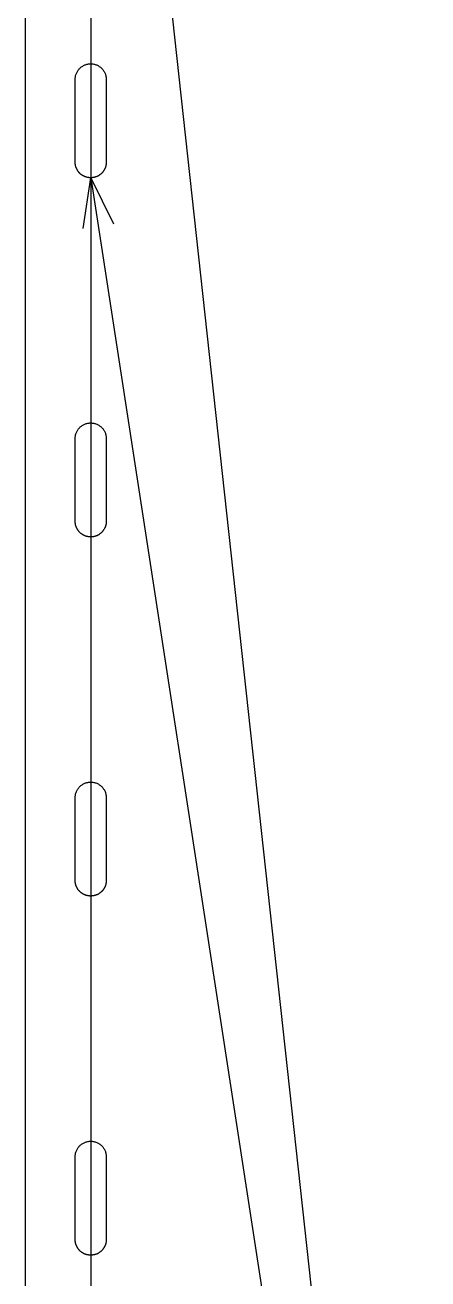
# Model space of a CAD drawing. Header units: inches. Extents: x 4 to 268, y 4 to 172.
# Drawn here: x 31.6 to 38.89, y 86.15 to 108.84 of the extents above; entities that cross this region are included whole.
import ezdxf

# ---------------------------------------------------------------- set-up
doc = ezdxf.new("R2010")
doc.units = ezdxf.units.IN
doc.header["$MEASUREMENT"] = 0

msp = doc.modelspace()

# ---------------------------------------------------------------- linework, layer by layer
at = {"layer": 'ANNOTATION'}
for p, q in [((32.788, 137.459), (32.788, 76.763)), ((31.656, 132.954), (38.323, 71.763)), ((32.649, 105.159), (32.788, 106.08)), ((32.788, 106.08), (38.889, 66.43)), ((32.788, 106.08), (33.198, 105.244))]:
    msp.add_line(p, q, dxfattribs=at)
at = {"layer": 'OUTLINE'}
for p, q in [((31.601, 130.111), (31.601, 84.111)), ((32.554, 108.017), (32.562, 108.029)), ((32.562, 108.029), (32.571, 108.04)), ((32.571, 108.04), (32.58, 108.05)), ((32.58, 108.05), (32.589, 108.06)), ((32.589, 108.06), (32.599, 108.07)), ((32.599, 108.07), (32.61, 108.079)), ((32.61, 108.079), (32.621, 108.087)), ((32.621, 108.087), (32.632, 108.095)), ((32.632, 108.095), (32.644, 108.102)), ((32.644, 108.102), (32.656, 108.109)), ((32.656, 108.109), (32.668, 108.115)), ((32.668, 108.115), (32.681, 108.121)), ((32.681, 108.121), (32.693, 108.126)), ((32.693, 108.126), (32.707, 108.13)), ((32.707, 108.13), (32.72, 108.134)), ((32.72, 108.134), (32.733, 108.137)), ((32.733, 108.137), (32.747, 108.139)), ((32.747, 108.139), (32.761, 108.141)), ((32.761, 108.141), (32.774, 108.142)), ((32.774, 108.142), (32.788, 108.142)), ((32.788, 108.142), (32.802, 108.142)), ((32.802, 108.142), (32.816, 108.141)), ((32.816, 108.141), (32.829, 108.139)), ((32.829, 108.139), (32.843, 108.137)), ((32.843, 108.137), (32.857, 108.134)), ((32.857, 108.134), (32.87, 108.13)), ((32.87, 108.13), (32.883, 108.126)), ((32.883, 108.126), (32.896, 108.121)), ((32.896, 108.121), (32.908, 108.115)), ((32.908, 108.115), (32.921, 108.109)), ((32.921, 108.109), (32.933, 108.102)), ((32.933, 108.102), (32.944, 108.095)), ((32.944, 108.095), (32.956, 108.087)), ((32.956, 108.087), (32.967, 108.079)), ((32.967, 108.079), (32.977, 108.07)), ((32.977, 108.07), (32.987, 108.06)), ((32.987, 108.06), (32.997, 108.05)), ((32.997, 108.05), (33.006, 108.04)), ((33.006, 108.04), (33.014, 108.029)), ((33.014, 108.029), (33.022, 108.017)), ((32.507, 107.875), (32.508, 107.889)), ((32.507, 107.861), (32.507, 107.875)), ((32.507, 106.361), (32.507, 107.861)), ((32.508, 107.889), (32.51, 107.902)), ((32.51, 107.902), (32.512, 107.916)), ((32.512, 107.916), (32.515, 107.929)), ((32.515, 107.929), (32.519, 107.943)), ((32.519, 107.943), (32.523, 107.956)), ((32.523, 107.956), (32.528, 107.969)), ((32.528, 107.969), (32.534, 107.981)), ((32.534, 107.981), (32.54, 107.994)), ((32.54, 107.994), (32.547, 108.006)), ((32.547, 108.006), (32.554, 108.017)), ((33.022, 108.017), (33.029, 108.006)), ((33.029, 108.006), (33.036, 107.994)), ((33.036, 107.994), (33.042, 107.981)), ((33.042, 107.981), (33.048, 107.969)), ((33.048, 107.969), (33.053, 107.956)), ((33.053, 107.956), (33.057, 107.943)), ((33.057, 107.943), (33.061, 107.929)), ((33.061, 107.929), (33.064, 107.916)), ((33.064, 107.916), (33.066, 107.902)), ((33.066, 107.902), (33.068, 107.889)), ((33.068, 107.889), (33.069, 107.875)), ((33.069, 107.875), (33.069, 107.861)), ((33.069, 107.861), (33.069, 106.361)), ((32.507, 106.354), (32.507, 106.361)), ((32.507, 106.347), (32.507, 106.354)), ((32.508, 106.34), (32.507, 106.347)), ((32.508, 106.334), (32.508, 106.34)), ((32.509, 106.327), (32.508, 106.334)), ((32.51, 106.32), (32.509, 106.327)), ((32.511, 106.313), (32.51, 106.32)), ((32.512, 106.306), (32.511, 106.313)), ((32.514, 106.299), (32.512, 106.306)), ((32.515, 106.293), (32.514, 106.299)), ((32.517, 106.286), (32.515, 106.293)), ((32.519, 106.279), (32.517, 106.286)), ((32.521, 106.273), (32.519, 106.279)), ((32.523, 106.266), (32.521, 106.273)), ((32.526, 106.26), (32.523, 106.266)), ((32.528, 106.253), (32.526, 106.26)), ((32.531, 106.247), (32.528, 106.253)), ((32.534, 106.241), (32.531, 106.247)), ((32.537, 106.235), (32.534, 106.241)), ((32.54, 106.229), (32.537, 106.235)), ((32.543, 106.222), (32.54, 106.229)), ((32.547, 106.217), (32.543, 106.222)), ((32.551, 106.211), (32.547, 106.217)), ((32.554, 106.205), (32.551, 106.211)), ((33.026, 106.211), (33.022, 106.205)), ((33.029, 106.217), (33.026, 106.211)), ((33.033, 106.222), (33.029, 106.217)), ((33.036, 106.229), (33.033, 106.222)), ((33.039, 106.235), (33.036, 106.229)), ((33.042, 106.241), (33.039, 106.235)), ((33.045, 106.247), (33.042, 106.241)), ((33.048, 106.253), (33.045, 106.247)), ((33.051, 106.26), (33.048, 106.253)), ((33.053, 106.266), (33.051, 106.26)), ((33.055, 106.273), (33.053, 106.266)), ((33.057, 106.279), (33.055, 106.273)), ((33.059, 106.286), (33.057, 106.279)), ((33.061, 106.293), (33.059, 106.286)), ((33.063, 106.299), (33.061, 106.293)), ((33.064, 106.306), (33.063, 106.299)), ((33.065, 106.313), (33.064, 106.306)), ((33.066, 106.32), (33.065, 106.313)), ((33.067, 106.327), (33.066, 106.32)), ((33.068, 106.334), (33.067, 106.327)), ((33.069, 106.34), (33.068, 106.334)), ((33.069, 106.361), (33.069, 106.354)), ((33.069, 106.354), (33.069, 106.347)), ((33.069, 106.347), (33.069, 106.34)), ((32.558, 106.199), (32.554, 106.205)), ((32.562, 106.194), (32.558, 106.199)), ((32.566, 106.188), (32.562, 106.194)), ((32.571, 106.183), (32.566, 106.188)), ((32.575, 106.177), (32.571, 106.183)), ((32.58, 106.172), (32.575, 106.177)), ((32.584, 106.167), (32.58, 106.172)), ((32.589, 106.162), (32.584, 106.167)), ((32.594, 106.157), (32.589, 106.162)), ((32.599, 106.153), (32.594, 106.157)), ((32.604, 106.148), (32.599, 106.153)), ((32.61, 106.144), (32.604, 106.148)), ((32.615, 106.139), (32.61, 106.144)), ((32.621, 106.135), (32.615, 106.139)), ((32.626, 106.131), (32.621, 106.135)), ((32.632, 106.127), (32.626, 106.131)), ((32.638, 106.123), (32.632, 106.127)), ((32.644, 106.12), (32.638, 106.123)), ((32.65, 106.116), (32.644, 106.12)), ((32.656, 106.113), (32.65, 106.116)), ((32.662, 106.11), (32.656, 106.113)), ((32.668, 106.107), (32.662, 106.11)), ((32.674, 106.104), (32.668, 106.107)), ((32.681, 106.101), (32.674, 106.104)), ((32.687, 106.099), (32.681, 106.101)), ((32.693, 106.096), (32.687, 106.099)), ((32.7, 106.094), (32.693, 106.096)), ((32.707, 106.092), (32.7, 106.094)), ((32.713, 106.09), (32.707, 106.092)), ((32.72, 106.088), (32.713, 106.09)), ((32.727, 106.087), (32.72, 106.088)), ((32.733, 106.085), (32.727, 106.087)), ((32.74, 106.084), (32.733, 106.085)), ((32.747, 106.083), (32.74, 106.084)), ((32.754, 106.082), (32.747, 106.083)), ((32.761, 106.081), (32.754, 106.082)), ((32.768, 106.081), (32.761, 106.081)), ((32.774, 106.08), (32.768, 106.081)), ((32.781, 106.08), (32.774, 106.08)), ((32.788, 106.08), (32.781, 106.08)), ((32.795, 106.08), (32.788, 106.08)), ((32.802, 106.08), (32.795, 106.08)), ((32.809, 106.081), (32.802, 106.08)), ((32.816, 106.081), (32.809, 106.081)), ((32.823, 106.082), (32.816, 106.081)), ((32.829, 106.083), (32.823, 106.082)), ((32.836, 106.084), (32.829, 106.083)), ((32.843, 106.085), (32.836, 106.084)), ((32.85, 106.087), (32.843, 106.085)), ((32.857, 106.088), (32.85, 106.087)), ((32.863, 106.09), (32.857, 106.088)), ((32.87, 106.092), (32.863, 106.09)), ((32.876, 106.094), (32.87, 106.092)), ((32.883, 106.096), (32.876, 106.094)), ((32.889, 106.099), (32.883, 106.096)), ((32.896, 106.101), (32.889, 106.099)), ((32.902, 106.104), (32.896, 106.101)), ((32.908, 106.107), (32.902, 106.104)), ((32.915, 106.11), (32.908, 106.107)), ((32.921, 106.113), (32.915, 106.11)), ((32.927, 106.116), (32.921, 106.113)), ((32.933, 106.12), (32.927, 106.116)), ((32.939, 106.123), (32.933, 106.12)), ((32.944, 106.127), (32.939, 106.123)), ((32.95, 106.131), (32.944, 106.127)), ((32.956, 106.135), (32.95, 106.131)), ((32.961, 106.139), (32.956, 106.135)), ((32.967, 106.144), (32.961, 106.139)), ((32.972, 106.148), (32.967, 106.144)), ((32.977, 106.153), (32.972, 106.148)), ((32.982, 106.157), (32.977, 106.153)), ((32.987, 106.162), (32.982, 106.157)), ((32.992, 106.167), (32.987, 106.162)), ((32.997, 106.172), (32.992, 106.167)), ((33.001, 106.177), (32.997, 106.172)), ((33.006, 106.183), (33.001, 106.177)), ((33.01, 106.188), (33.006, 106.183)), ((33.014, 106.194), (33.01, 106.188)), ((33.018, 106.199), (33.014, 106.194)), ((33.022, 106.205), (33.018, 106.199)), ((32.515, 101.429), (32.519, 101.443)), ((32.519, 101.443), (32.523, 101.456)), ((32.523, 101.456), (32.528, 101.469)), ((32.528, 101.469), (32.534, 101.481)), ((32.534, 101.481), (32.54, 101.494)), ((32.54, 101.494), (32.547, 101.506)), ((32.547, 101.506), (32.554, 101.517)), ((32.554, 101.517), (32.562, 101.529)), ((32.562, 101.529), (32.571, 101.54)), ((32.571, 101.54), (32.58, 101.55)), ((32.58, 101.55), (32.589, 101.56)), ((32.589, 101.56), (32.599, 101.57)), ((32.599, 101.57), (32.61, 101.579)), ((32.61, 101.579), (32.621, 101.587)), ((32.621, 101.587), (32.632, 101.595)), ((32.632, 101.595), (32.644, 101.602)), ((32.644, 101.602), (32.656, 101.609)), ((32.656, 101.609), (32.668, 101.615)), ((32.668, 101.615), (32.681, 101.621)), ((32.681, 101.621), (32.693, 101.626)), ((32.693, 101.626), (32.707, 101.63)), ((32.707, 101.63), (32.72, 101.634)), ((32.72, 101.634), (32.733, 101.637)), ((32.733, 101.637), (32.747, 101.639)), ((32.747, 101.639), (32.761, 101.641)), ((32.761, 101.641), (32.774, 101.642)), ((32.774, 101.642), (32.788, 101.642)), ((32.788, 101.642), (32.802, 101.642)), ((32.802, 101.642), (32.816, 101.641)), ((32.816, 101.641), (32.829, 101.639)), ((32.829, 101.639), (32.843, 101.637)), ((32.843, 101.637), (32.857, 101.634)), ((32.857, 101.634), (32.87, 101.63)), ((32.87, 101.63), (32.883, 101.626)), ((32.883, 101.626), (32.896, 101.621)), ((32.896, 101.621), (32.908, 101.615)), ((32.908, 101.615), (32.921, 101.609)), ((32.921, 101.609), (32.933, 101.602)), ((32.933, 101.602), (32.944, 101.595)), ((32.944, 101.595), (32.956, 101.587)), ((32.956, 101.587), (32.967, 101.579)), ((32.967, 101.579), (32.977, 101.57)), ((32.977, 101.57), (32.987, 101.56)), ((32.987, 101.56), (32.997, 101.55)), ((32.997, 101.55), (33.006, 101.54)), ((33.006, 101.54), (33.014, 101.529)), ((33.014, 101.529), (33.022, 101.517)), ((33.022, 101.517), (33.029, 101.506)), ((33.029, 101.506), (33.036, 101.494)), ((33.036, 101.494), (33.042, 101.481)), ((33.042, 101.481), (33.048, 101.469)), ((33.048, 101.469), (33.053, 101.456)), ((33.053, 101.456), (33.057, 101.443)), ((33.057, 101.443), (33.061, 101.429)), ((32.507, 101.375), (32.508, 101.389)), ((32.507, 101.361), (32.507, 101.375)), ((32.507, 99.861), (32.507, 101.361)), ((32.508, 101.389), (32.51, 101.402)), ((32.51, 101.402), (32.512, 101.416)), ((32.512, 101.416), (32.515, 101.429)), ((33.061, 101.429), (33.064, 101.416)), ((33.064, 101.416), (33.066, 101.402)), ((33.066, 101.402), (33.068, 101.389)), ((33.068, 101.389), (33.069, 101.375)), ((33.069, 101.375), (33.069, 101.361)), ((33.069, 101.361), (33.069, 99.861)), ((32.507, 99.854), (32.507, 99.861)), ((32.507, 99.847), (32.507, 99.854)), ((33.069, 99.861), (33.069, 99.854)), ((33.069, 99.854), (33.069, 99.847)), ((32.508, 99.84), (32.507, 99.847)), ((32.508, 99.834), (32.508, 99.84)), ((32.509, 99.827), (32.508, 99.834)), ((32.51, 99.82), (32.509, 99.827)), ((32.511, 99.813), (32.51, 99.82)), ((32.512, 99.806), (32.511, 99.813)), ((32.514, 99.799), (32.512, 99.806)), ((32.515, 99.793), (32.514, 99.799)), ((32.517, 99.786), (32.515, 99.793)), ((32.519, 99.779), (32.517, 99.786)), ((32.521, 99.773), (32.519, 99.779)), ((32.523, 99.766), (32.521, 99.773)), ((32.526, 99.76), (32.523, 99.766)), ((32.528, 99.753), (32.526, 99.76)), ((32.531, 99.747), (32.528, 99.753)), ((32.534, 99.741), (32.531, 99.747)), ((32.537, 99.735), (32.534, 99.741)), ((32.54, 99.729), (32.537, 99.735)), ((32.543, 99.722), (32.54, 99.729)), ((32.547, 99.717), (32.543, 99.722)), ((32.551, 99.711), (32.547, 99.717)), ((32.554, 99.705), (32.551, 99.711)), ((32.558, 99.699), (32.554, 99.705)), ((32.562, 99.694), (32.558, 99.699)), ((32.566, 99.688), (32.562, 99.694)), ((32.571, 99.683), (32.566, 99.688)), ((32.575, 99.677), (32.571, 99.683)), ((32.58, 99.672), (32.575, 99.677)), ((32.584, 99.667), (32.58, 99.672)), ((32.589, 99.662), (32.584, 99.667)), ((32.594, 99.657), (32.589, 99.662)), ((32.599, 99.653), (32.594, 99.657)), ((32.604, 99.648), (32.599, 99.653)), ((32.61, 99.644), (32.604, 99.648)), ((32.615, 99.639), (32.61, 99.644)), ((32.621, 99.635), (32.615, 99.639)), ((32.626, 99.631), (32.621, 99.635)), ((32.632, 99.627), (32.626, 99.631)), ((32.638, 99.623), (32.632, 99.627)), ((32.944, 99.627), (32.939, 99.623)), ((32.95, 99.631), (32.944, 99.627)), ((32.956, 99.635), (32.95, 99.631)), ((32.961, 99.639), (32.956, 99.635)), ((32.967, 99.644), (32.961, 99.639)), ((32.972, 99.648), (32.967, 99.644)), ((32.977, 99.653), (32.972, 99.648)), ((32.982, 99.657), (32.977, 99.653)), ((32.987, 99.662), (32.982, 99.657)), ((32.992, 99.667), (32.987, 99.662)), ((32.997, 99.672), (32.992, 99.667)), ((33.001, 99.677), (32.997, 99.672)), ((33.006, 99.683), (33.001, 99.677)), ((33.01, 99.688), (33.006, 99.683)), ((33.014, 99.694), (33.01, 99.688)), ((33.018, 99.699), (33.014, 99.694)), ((33.022, 99.705), (33.018, 99.699)), ((33.026, 99.711), (33.022, 99.705)), ((33.029, 99.717), (33.026, 99.711)), ((33.033, 99.722), (33.029, 99.717)), ((33.036, 99.729), (33.033, 99.722)), ((33.039, 99.735), (33.036, 99.729)), ((33.042, 99.741), (33.039, 99.735)), ((33.045, 99.747), (33.042, 99.741)), ((33.048, 99.753), (33.045, 99.747)), ((33.051, 99.76), (33.048, 99.753)), ((33.053, 99.766), (33.051, 99.76)), ((33.055, 99.773), (33.053, 99.766)), ((33.057, 99.779), (33.055, 99.773)), ((33.059, 99.786), (33.057, 99.779)), ((33.061, 99.793), (33.059, 99.786)), ((33.063, 99.799), (33.061, 99.793)), ((33.064, 99.806), (33.063, 99.799)), ((33.065, 99.813), (33.064, 99.806)), ((33.066, 99.82), (33.065, 99.813)), ((33.067, 99.827), (33.066, 99.82)), ((33.068, 99.834), (33.067, 99.827)), ((33.069, 99.84), (33.068, 99.834)), ((33.069, 99.847), (33.069, 99.84)), ((32.644, 99.62), (32.638, 99.623)), ((32.65, 99.616), (32.644, 99.62)), ((32.656, 99.613), (32.65, 99.616)), ((32.662, 99.61), (32.656, 99.613)), ((32.668, 99.607), (32.662, 99.61)), ((32.674, 99.604), (32.668, 99.607)), ((32.681, 99.601), (32.674, 99.604)), ((32.687, 99.599), (32.681, 99.601)), ((32.693, 99.596), (32.687, 99.599)), ((32.7, 99.594), (32.693, 99.596)), ((32.707, 99.592), (32.7, 99.594)), ((32.713, 99.59), (32.707, 99.592)), ((32.72, 99.588), (32.713, 99.59)), ((32.727, 99.587), (32.72, 99.588)), ((32.733, 99.585), (32.727, 99.587)), ((32.74, 99.584), (32.733, 99.585)), ((32.747, 99.583), (32.74, 99.584)), ((32.754, 99.582), (32.747, 99.583)), ((32.761, 99.581), (32.754, 99.582)), ((32.768, 99.581), (32.761, 99.581)), ((32.774, 99.58), (32.768, 99.581)), ((32.781, 99.58), (32.774, 99.58)), ((32.788, 99.58), (32.781, 99.58)), ((32.795, 99.58), (32.788, 99.58)), ((32.802, 99.58), (32.795, 99.58)), ((32.809, 99.581), (32.802, 99.58)), ((32.816, 99.581), (32.809, 99.581)), ((32.823, 99.582), (32.816, 99.581)), ((32.829, 99.583), (32.823, 99.582)), ((32.836, 99.584), (32.829, 99.583)), ((32.843, 99.585), (32.836, 99.584)), ((32.85, 99.587), (32.843, 99.585)), ((32.857, 99.588), (32.85, 99.587)), ((32.863, 99.59), (32.857, 99.588)), ((32.87, 99.592), (32.863, 99.59)), ((32.876, 99.594), (32.87, 99.592)), ((32.883, 99.596), (32.876, 99.594)), ((32.889, 99.599), (32.883, 99.596)), ((32.896, 99.601), (32.889, 99.599)), ((32.902, 99.604), (32.896, 99.601)), ((32.908, 99.607), (32.902, 99.604)), ((32.915, 99.61), (32.908, 99.607)), ((32.921, 99.613), (32.915, 99.61)), ((32.927, 99.616), (32.921, 99.613)), ((32.933, 99.62), (32.927, 99.616)), ((32.939, 99.623), (32.933, 99.62)), ((32.61, 95.079), (32.621, 95.087)), ((32.621, 95.087), (32.632, 95.095)), ((32.632, 95.095), (32.644, 95.102)), ((32.644, 95.102), (32.656, 95.109)), ((32.656, 95.109), (32.668, 95.115)), ((32.668, 95.115), (32.681, 95.121)), ((32.681, 95.121), (32.693, 95.126)), ((32.693, 95.126), (32.707, 95.13)), ((32.707, 95.13), (32.72, 95.134)), ((32.72, 95.134), (32.733, 95.137)), ((32.733, 95.137), (32.747, 95.139)), ((32.747, 95.139), (32.761, 95.141)), ((32.761, 95.141), (32.774, 95.142)), ((32.774, 95.142), (32.788, 95.142)), ((32.788, 95.142), (32.802, 95.142)), ((32.802, 95.142), (32.816, 95.141)), ((32.816, 95.141), (32.829, 95.139)), ((32.829, 95.139), (32.843, 95.137)), ((32.843, 95.137), (32.857, 95.134)), ((32.857, 95.134), (32.87, 95.13)), ((32.87, 95.13), (32.883, 95.126)), ((32.883, 95.126), (32.896, 95.121)), ((32.896, 95.121), (32.908, 95.115)), ((32.908, 95.115), (32.921, 95.109)), ((32.921, 95.109), (32.933, 95.102)), ((32.933, 95.102), (32.944, 95.095)), ((32.944, 95.095), (32.956, 95.087)), ((32.956, 95.087), (32.967, 95.079)), ((32.507, 94.875), (32.508, 94.889)), ((32.507, 94.861), (32.507, 94.875)), ((32.507, 93.361), (32.507, 94.861)), ((32.508, 94.889), (32.51, 94.902)), ((32.51, 94.902), (32.512, 94.916)), ((32.512, 94.916), (32.515, 94.929)), ((32.515, 94.929), (32.519, 94.943)), ((32.519, 94.943), (32.523, 94.956)), ((32.523, 94.956), (32.528, 94.969)), ((32.528, 94.969), (32.534, 94.981)), ((32.534, 94.981), (32.54, 94.994)), ((32.54, 94.994), (32.547, 95.006)), ((32.547, 95.006), (32.554, 95.017)), ((32.554, 95.017), (32.562, 95.029)), ((32.562, 95.029), (32.571, 95.04)), ((32.571, 95.04), (32.58, 95.05)), ((32.58, 95.05), (32.589, 95.06)), ((32.589, 95.06), (32.599, 95.07)), ((32.599, 95.07), (32.61, 95.079)), ((32.967, 95.079), (32.977, 95.07)), ((32.977, 95.07), (32.987, 95.06)), ((32.987, 95.06), (32.997, 95.05)), ((32.997, 95.05), (33.006, 95.04)), ((33.006, 95.04), (33.014, 95.029)), ((33.014, 95.029), (33.022, 95.017)), ((33.022, 95.017), (33.029, 95.006)), ((33.029, 95.006), (33.036, 94.994)), ((33.036, 94.994), (33.042, 94.981)), ((33.042, 94.981), (33.048, 94.969)), ((33.048, 94.969), (33.053, 94.956)), ((33.053, 94.956), (33.057, 94.943)), ((33.057, 94.943), (33.061, 94.929)), ((33.061, 94.929), (33.064, 94.916)), ((33.064, 94.916), (33.066, 94.902)), ((33.066, 94.902), (33.068, 94.889)), ((33.068, 94.889), (33.069, 94.875)), ((33.069, 94.875), (33.069, 94.861)), ((33.069, 94.861), (33.069, 93.361)), ((32.507, 93.354), (32.507, 93.361)), ((32.507, 93.347), (32.507, 93.354)), ((32.508, 93.34), (32.507, 93.347)), ((32.508, 93.334), (32.508, 93.34)), ((32.509, 93.327), (32.508, 93.334)), ((32.51, 93.32), (32.509, 93.327)), ((32.511, 93.313), (32.51, 93.32)), ((32.512, 93.306), (32.511, 93.313)), ((32.514, 93.299), (32.512, 93.306)), ((32.515, 93.293), (32.514, 93.299)), ((32.517, 93.286), (32.515, 93.293)), ((32.519, 93.279), (32.517, 93.286)), ((32.521, 93.273), (32.519, 93.279)), ((32.523, 93.266), (32.521, 93.273)), ((33.055, 93.273), (33.053, 93.266)), ((33.057, 93.279), (33.055, 93.273)), ((33.059, 93.286), (33.057, 93.279)), ((33.061, 93.293), (33.059, 93.286)), ((33.063, 93.299), (33.061, 93.293)), ((33.064, 93.306), (33.063, 93.299)), ((33.065, 93.313), (33.064, 93.306)), ((33.066, 93.32), (33.065, 93.313)), ((33.067, 93.327), (33.066, 93.32)), ((33.068, 93.334), (33.067, 93.327)), ((33.069, 93.34), (33.068, 93.334)), ((33.069, 93.361), (33.069, 93.354)), ((33.069, 93.354), (33.069, 93.347)), ((33.069, 93.347), (33.069, 93.34)), ((32.526, 93.26), (32.523, 93.266)), ((32.528, 93.253), (32.526, 93.26)), ((32.531, 93.247), (32.528, 93.253)), ((32.534, 93.241), (32.531, 93.247)), ((32.537, 93.235), (32.534, 93.241)), ((32.54, 93.229), (32.537, 93.235)), ((32.543, 93.222), (32.54, 93.229)), ((32.547, 93.217), (32.543, 93.222)), ((32.551, 93.211), (32.547, 93.217)), ((32.554, 93.205), (32.551, 93.211)), ((32.558, 93.199), (32.554, 93.205)), ((32.562, 93.194), (32.558, 93.199)), ((32.566, 93.188), (32.562, 93.194)), ((32.571, 93.183), (32.566, 93.188)), ((32.575, 93.177), (32.571, 93.183)), ((32.58, 93.172), (32.575, 93.177)), ((32.584, 93.167), (32.58, 93.172)), ((32.589, 93.162), (32.584, 93.167)), ((32.594, 93.157), (32.589, 93.162)), ((32.599, 93.153), (32.594, 93.157)), ((32.604, 93.148), (32.599, 93.153)), ((32.61, 93.144), (32.604, 93.148)), ((32.615, 93.139), (32.61, 93.144)), ((32.621, 93.135), (32.615, 93.139)), ((32.626, 93.131), (32.621, 93.135)), ((32.632, 93.127), (32.626, 93.131)), ((32.638, 93.123), (32.632, 93.127)), ((32.644, 93.12), (32.638, 93.123)), ((32.65, 93.116), (32.644, 93.12)), ((32.656, 93.113), (32.65, 93.116)), ((32.662, 93.11), (32.656, 93.113)), ((32.668, 93.107), (32.662, 93.11)), ((32.674, 93.104), (32.668, 93.107)), ((32.681, 93.101), (32.674, 93.104)), ((32.687, 93.099), (32.681, 93.101)), ((32.693, 93.096), (32.687, 93.099)), ((32.7, 93.094), (32.693, 93.096)), ((32.707, 93.092), (32.7, 93.094)), ((32.713, 93.09), (32.707, 93.092)), ((32.72, 93.088), (32.713, 93.09)), ((32.727, 93.087), (32.72, 93.088)), ((32.733, 93.085), (32.727, 93.087)), ((32.74, 93.084), (32.733, 93.085)), ((32.747, 93.083), (32.74, 93.084)), ((32.754, 93.082), (32.747, 93.083)), ((32.761, 93.081), (32.754, 93.082)), ((32.768, 93.081), (32.761, 93.081)), ((32.774, 93.08), (32.768, 93.081)), ((32.781, 93.08), (32.774, 93.08)), ((32.788, 93.08), (32.781, 93.08)), ((32.795, 93.08), (32.788, 93.08)), ((32.802, 93.08), (32.795, 93.08)), ((32.809, 93.081), (32.802, 93.08)), ((32.816, 93.081), (32.809, 93.081)), ((32.823, 93.082), (32.816, 93.081)), ((32.829, 93.083), (32.823, 93.082)), ((32.836, 93.084), (32.829, 93.083)), ((32.843, 93.085), (32.836, 93.084)), ((32.85, 93.087), (32.843, 93.085)), ((32.857, 93.088), (32.85, 93.087)), ((32.863, 93.09), (32.857, 93.088)), ((32.87, 93.092), (32.863, 93.09)), ((32.876, 93.094), (32.87, 93.092)), ((32.883, 93.096), (32.876, 93.094)), ((32.889, 93.099), (32.883, 93.096)), ((32.896, 93.101), (32.889, 93.099)), ((32.902, 93.104), (32.896, 93.101)), ((32.908, 93.107), (32.902, 93.104)), ((32.915, 93.11), (32.908, 93.107)), ((32.921, 93.113), (32.915, 93.11)), ((32.927, 93.116), (32.921, 93.113)), ((32.933, 93.12), (32.927, 93.116)), ((32.939, 93.123), (32.933, 93.12)), ((32.944, 93.127), (32.939, 93.123)), ((32.95, 93.131), (32.944, 93.127)), ((32.956, 93.135), (32.95, 93.131)), ((32.961, 93.139), (32.956, 93.135)), ((32.967, 93.144), (32.961, 93.139)), ((32.972, 93.148), (32.967, 93.144)), ((32.977, 93.153), (32.972, 93.148)), ((32.982, 93.157), (32.977, 93.153)), ((32.987, 93.162), (32.982, 93.157)), ((32.992, 93.167), (32.987, 93.162)), ((32.997, 93.172), (32.992, 93.167)), ((33.001, 93.177), (32.997, 93.172)), ((33.006, 93.183), (33.001, 93.177)), ((33.01, 93.188), (33.006, 93.183)), ((33.014, 93.194), (33.01, 93.188)), ((33.018, 93.199), (33.014, 93.194)), ((33.022, 93.205), (33.018, 93.199)), ((33.026, 93.211), (33.022, 93.205)), ((33.029, 93.217), (33.026, 93.211)), ((33.033, 93.222), (33.029, 93.217)), ((33.036, 93.229), (33.033, 93.222)), ((33.039, 93.235), (33.036, 93.229)), ((33.042, 93.241), (33.039, 93.235)), ((33.045, 93.247), (33.042, 93.241)), ((33.048, 93.253), (33.045, 93.247)), ((33.051, 93.26), (33.048, 93.253)), ((33.053, 93.266), (33.051, 93.26)), ((32.54, 88.494), (32.547, 88.506)), ((32.547, 88.506), (32.554, 88.517)), ((32.554, 88.517), (32.562, 88.529)), ((32.562, 88.529), (32.571, 88.54)), ((32.571, 88.54), (32.58, 88.55)), ((32.58, 88.55), (32.589, 88.56)), ((32.589, 88.56), (32.599, 88.57)), ((32.599, 88.57), (32.61, 88.579)), ((32.61, 88.579), (32.621, 88.587)), ((32.621, 88.587), (32.632, 88.595)), ((32.632, 88.595), (32.644, 88.602)), ((32.644, 88.602), (32.656, 88.609)), ((32.656, 88.609), (32.668, 88.615)), ((32.668, 88.615), (32.681, 88.621)), ((32.681, 88.621), (32.693, 88.626)), ((32.693, 88.626), (32.707, 88.63)), ((32.707, 88.63), (32.72, 88.634)), ((32.72, 88.634), (32.733, 88.637)), ((32.733, 88.637), (32.747, 88.639)), ((32.747, 88.639), (32.761, 88.641)), ((32.761, 88.641), (32.774, 88.642)), ((32.774, 88.642), (32.788, 88.642)), ((32.788, 88.642), (32.802, 88.642)), ((32.802, 88.642), (32.816, 88.641)), ((32.816, 88.641), (32.829, 88.639)), ((32.829, 88.639), (32.843, 88.637)), ((32.843, 88.637), (32.857, 88.634)), ((32.857, 88.634), (32.87, 88.63)), ((32.87, 88.63), (32.883, 88.626)), ((32.883, 88.626), (32.896, 88.621)), ((32.896, 88.621), (32.908, 88.615)), ((32.908, 88.615), (32.921, 88.609)), ((32.921, 88.609), (32.933, 88.602)), ((32.933, 88.602), (32.944, 88.595)), ((32.944, 88.595), (32.956, 88.587)), ((32.956, 88.587), (32.967, 88.579)), ((32.967, 88.579), (32.977, 88.57)), ((32.977, 88.57), (32.987, 88.56)), ((32.987, 88.56), (32.997, 88.55)), ((32.997, 88.55), (33.006, 88.54)), ((33.006, 88.54), (33.014, 88.529)), ((33.014, 88.529), (33.022, 88.517)), ((33.022, 88.517), (33.029, 88.506)), ((33.029, 88.506), (33.036, 88.494)), ((32.507, 88.375), (32.508, 88.389)), ((32.507, 88.361), (32.507, 88.375)), ((32.507, 86.861), (32.507, 88.361)), ((32.508, 88.389), (32.51, 88.402)), ((32.51, 88.402), (32.512, 88.416)), ((32.512, 88.416), (32.515, 88.429)), ((32.515, 88.429), (32.519, 88.443)), ((32.519, 88.443), (32.523, 88.456)), ((32.523, 88.456), (32.528, 88.469)), ((32.528, 88.469), (32.534, 88.481)), ((32.534, 88.481), (32.54, 88.494)), ((33.036, 88.494), (33.042, 88.481)), ((33.042, 88.481), (33.048, 88.469)), ((33.048, 88.469), (33.053, 88.456)), ((33.053, 88.456), (33.057, 88.443)), ((33.057, 88.443), (33.061, 88.429)), ((33.061, 88.429), (33.064, 88.416)), ((33.064, 88.416), (33.066, 88.402)), ((33.066, 88.402), (33.068, 88.389)), ((33.068, 88.389), (33.069, 88.375)), ((33.069, 88.375), (33.069, 88.361)), ((33.069, 88.361), (33.069, 86.861)), ((32.507, 86.854), (32.507, 86.861)), ((32.507, 86.847), (32.507, 86.854)), ((32.508, 86.84), (32.507, 86.847)), ((32.508, 86.834), (32.508, 86.84)), ((32.509, 86.827), (32.508, 86.834)), ((32.51, 86.82), (32.509, 86.827)), ((32.511, 86.813), (32.51, 86.82)), ((32.512, 86.806), (32.511, 86.813)), ((32.514, 86.799), (32.512, 86.806)), ((32.515, 86.793), (32.514, 86.799)), ((32.517, 86.786), (32.515, 86.793)), ((32.519, 86.779), (32.517, 86.786)), ((32.521, 86.773), (32.519, 86.779)), ((32.523, 86.766), (32.521, 86.773)), ((32.526, 86.76), (32.523, 86.766)), ((32.528, 86.753), (32.526, 86.76)), ((32.531, 86.747), (32.528, 86.753)), ((32.534, 86.741), (32.531, 86.747)), ((32.537, 86.735), (32.534, 86.741)), ((32.54, 86.729), (32.537, 86.735)), ((32.543, 86.722), (32.54, 86.729)), ((32.547, 86.717), (32.543, 86.722)), ((32.551, 86.711), (32.547, 86.717)), ((32.554, 86.705), (32.551, 86.711)), ((32.558, 86.699), (32.554, 86.705)), ((32.562, 86.694), (32.558, 86.699)), ((32.566, 86.688), (32.562, 86.694)), ((33.014, 86.694), (33.01, 86.688)), ((33.018, 86.699), (33.014, 86.694)), ((33.022, 86.705), (33.018, 86.699)), ((33.026, 86.711), (33.022, 86.705)), ((33.029, 86.717), (33.026, 86.711)), ((33.033, 86.722), (33.029, 86.717)), ((33.036, 86.729), (33.033, 86.722)), ((33.039, 86.735), (33.036, 86.729)), ((33.042, 86.741), (33.039, 86.735)), ((33.045, 86.747), (33.042, 86.741)), ((33.048, 86.753), (33.045, 86.747)), ((33.051, 86.76), (33.048, 86.753)), ((33.053, 86.766), (33.051, 86.76)), ((33.055, 86.773), (33.053, 86.766)), ((33.057, 86.779), (33.055, 86.773)), ((33.059, 86.786), (33.057, 86.779)), ((33.061, 86.793), (33.059, 86.786)), ((33.063, 86.799), (33.061, 86.793)), ((33.064, 86.806), (33.063, 86.799)), ((33.065, 86.813), (33.064, 86.806)), ((33.066, 86.82), (33.065, 86.813)), ((33.067, 86.827), (33.066, 86.82)), ((33.068, 86.834), (33.067, 86.827)), ((33.069, 86.84), (33.068, 86.834)), ((33.069, 86.861), (33.069, 86.854)), ((33.069, 86.854), (33.069, 86.847)), ((33.069, 86.847), (33.069, 86.84)), ((32.571, 86.683), (32.566, 86.688)), ((32.575, 86.677), (32.571, 86.683)), ((32.58, 86.672), (32.575, 86.677)), ((32.584, 86.667), (32.58, 86.672)), ((32.589, 86.662), (32.584, 86.667)), ((32.594, 86.657), (32.589, 86.662)), ((32.599, 86.653), (32.594, 86.657)), ((32.604, 86.648), (32.599, 86.653)), ((32.61, 86.644), (32.604, 86.648)), ((32.615, 86.639), (32.61, 86.644)), ((32.621, 86.635), (32.615, 86.639)), ((32.626, 86.631), (32.621, 86.635)), ((32.632, 86.627), (32.626, 86.631)), ((32.638, 86.623), (32.632, 86.627)), ((32.644, 86.62), (32.638, 86.623)), ((32.65, 86.616), (32.644, 86.62)), ((32.656, 86.613), (32.65, 86.616)), ((32.662, 86.61), (32.656, 86.613)), ((32.668, 86.607), (32.662, 86.61)), ((32.674, 86.604), (32.668, 86.607)), ((32.681, 86.601), (32.674, 86.604)), ((32.687, 86.599), (32.681, 86.601)), ((32.693, 86.596), (32.687, 86.599)), ((32.7, 86.594), (32.693, 86.596)), ((32.707, 86.592), (32.7, 86.594)), ((32.713, 86.59), (32.707, 86.592)), ((32.72, 86.588), (32.713, 86.59)), ((32.727, 86.587), (32.72, 86.588)), ((32.733, 86.585), (32.727, 86.587)), ((32.74, 86.584), (32.733, 86.585)), ((32.747, 86.583), (32.74, 86.584)), ((32.754, 86.582), (32.747, 86.583)), ((32.761, 86.581), (32.754, 86.582)), ((32.768, 86.581), (32.761, 86.581)), ((32.774, 86.58), (32.768, 86.581)), ((32.781, 86.58), (32.774, 86.58)), ((32.788, 86.58), (32.781, 86.58)), ((32.795, 86.58), (32.788, 86.58)), ((32.802, 86.58), (32.795, 86.58)), ((32.809, 86.581), (32.802, 86.58)), ((32.816, 86.581), (32.809, 86.581)), ((32.823, 86.582), (32.816, 86.581)), ((32.829, 86.583), (32.823, 86.582)), ((32.836, 86.584), (32.829, 86.583)), ((32.843, 86.585), (32.836, 86.584)), ((32.85, 86.587), (32.843, 86.585)), ((32.857, 86.588), (32.85, 86.587)), ((32.863, 86.59), (32.857, 86.588)), ((32.87, 86.592), (32.863, 86.59)), ((32.876, 86.594), (32.87, 86.592)), ((32.883, 86.596), (32.876, 86.594)), ((32.889, 86.599), (32.883, 86.596)), ((32.896, 86.601), (32.889, 86.599)), ((32.902, 86.604), (32.896, 86.601)), ((32.908, 86.607), (32.902, 86.604)), ((32.915, 86.61), (32.908, 86.607)), ((32.921, 86.613), (32.915, 86.61)), ((32.927, 86.616), (32.921, 86.613)), ((32.933, 86.62), (32.927, 86.616)), ((32.939, 86.623), (32.933, 86.62)), ((32.944, 86.627), (32.939, 86.623)), ((32.95, 86.631), (32.944, 86.627)), ((32.956, 86.635), (32.95, 86.631)), ((32.961, 86.639), (32.956, 86.635)), ((32.967, 86.644), (32.961, 86.639)), ((32.972, 86.648), (32.967, 86.644)), ((32.977, 86.653), (32.972, 86.648)), ((32.982, 86.657), (32.977, 86.653)), ((32.987, 86.662), (32.982, 86.657)), ((32.992, 86.667), (32.987, 86.662)), ((32.997, 86.672), (32.992, 86.667)), ((33.001, 86.677), (32.997, 86.672)), ((33.006, 86.683), (33.001, 86.677)), ((33.01, 86.688), (33.006, 86.683))]:
    msp.add_line(p, q, dxfattribs=at)

doc.saveas('drawing.dxf')
